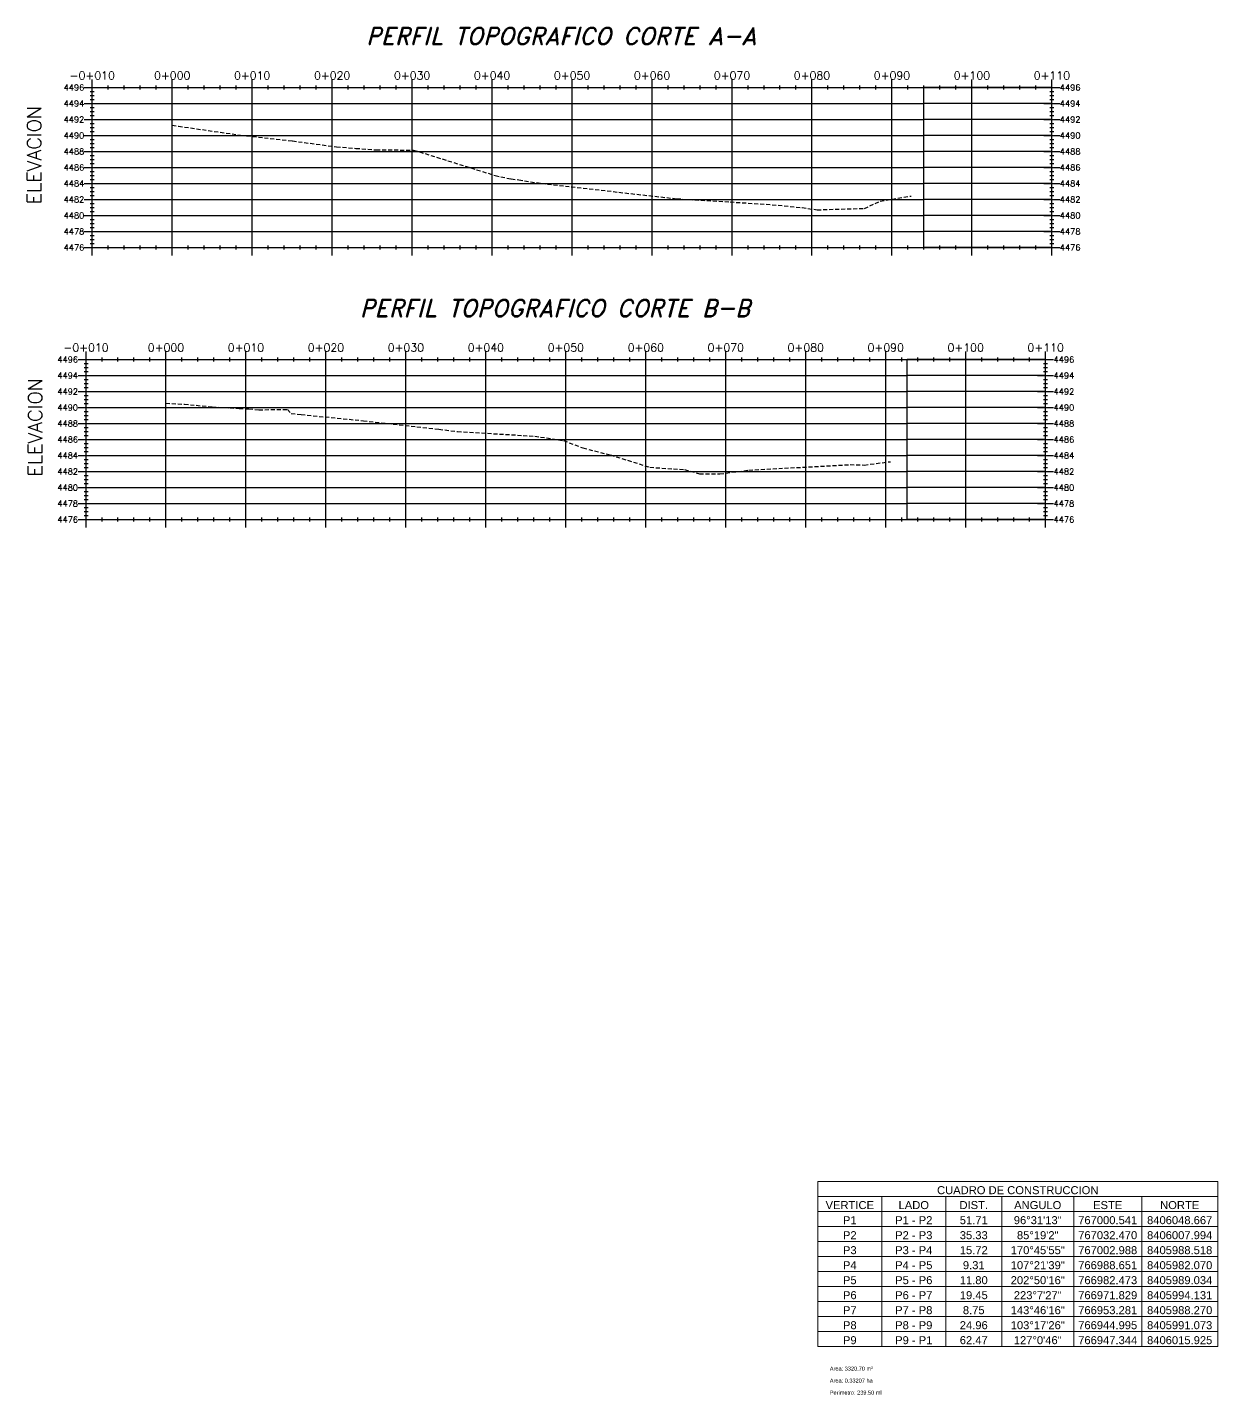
# Model space of a CAD drawing. Header units: metres. Extents: x 756359 to 758214, y 8425508 to 8426351.
# Drawn here: x 758065.3 to 758214.1, y 8426180.4 to 8426351.3 of the extents above; entities that cross this region are included whole.
import ezdxf
from ezdxf.enums import TextEntityAlignment as Align

# ---------------------------------------------------------------- set-up
doc = ezdxf.new("R2010")
doc.units = ezdxf.units.M
doc.linetypes.add('DASHED', pattern=[0.75, 0.5, -0.25])
for name, color, linetype in [('C-ROAD-PROF', 1, 'DASHED'), ('C-ROAD-PROF-GRID-GEOM', 5, 'Continuous'), ('C-ROAD-PROF-GRID-MAJR', 8, 'Continuous'), ('C-ROAD-PROF-TEXT', 11, 'Continuous'), ('C-ROAD-PROF-TITL', 11, 'Continuous'), ('C-ROAD-PROF-TTLB', 5, 'Continuous'), ('NOMBRE', 40, 'Continuous')]:
    doc.layers.add(name, color=color, linetype=linetype)
doc.layers.add('CUADROS', color=9, linetype='Continuous', lineweight=20)
doc.styles.add('ambiente', font='romand.shx', dxfattribs={"oblique": 15})
doc.styles.add('CUADROS', font='arial.ttf')
doc.styles.get("Standard").update_dxf_attribs({"font": 'simplex.shx'})

# ---------------------------------------------------------------- blocks, each defined once
blk = doc.blocks.new('CC-C')
at = {"layer": 'CUADROS'}
for p, q in [((0, 0), (0, 7.5)), ((0, 7.5), (100, 7.5)), ((100, 0), (100, 7.5)), ((0, 3.75), (100, 3.75)), ((16, 0), (16, 3.75)), ((32, 0), (32, 3.75)), ((46, 0), (46, 3.75)), ((64, 0), (64, 3.75)), ((81, 0), (81, 3.75)), ((0, 0), (100, 0))]:
    blk.add_line(p, q, dxfattribs=at)
at = {"layer": 'CUADROS', "style": 'CUADROS'}
blk.add_text('CUADRO DE CONSTRUCCION', height=2, dxfattribs=at).set_placement((50, 3.75), align=Align.BOTTOM_CENTER)
for s, p in [('VERTICE', (8, 0.625)), ('LADO', (24, 0.625)), ('DIST.', (39, 0.625)), ('ANGULO', (55, 0.625)), ('ESTE', (72.5, 0.625)), ('NORTE', (90.5, 0.625))]:
    blk.add_text(s, height=2, dxfattribs=at).set_placement(p, align=Align.CENTER)
blk = doc.blocks.new('CC-Cuerpo')
at = {"layer": 'CUADROS'}
for p, q in [((0, 0), (0, 3.75)), ((0, 3.75), (100, 3.75)), ((16, 0), (16, 3.75)), ((32, 0), (32, 3.75)), ((46, 0), (46, 3.75)), ((64, 0), (64, 3.75)), ((81, 0), (81, 3.75)), ((100, 0), (100, 3.75)), ((0, 0), (100, 0))]:
    blk.add_line(p, q, dxfattribs=at)
at = {"layer": 'CUADROS', "style": 'CUADROS'}
for tag, p in [('V', (8, 0)), ('L', (24, 0)), ('D', (39, 0)), ('ANG', (55, 0)), ('X', (72.5, 0)), ('Y', (90.5, 0))]:
    blk.add_attdef(tag, text='', height=2, dxfattribs=at).set_placement(p, align=Align.BOTTOM_CENTER)
blk = doc.blocks.new('*U59')
at = {"layer": 'C-ROAD-PROF', "color": 1, "linetype": 'DASHED', "lineweight": -3}
for p, q in [((767169.34, 8406143.29), (767170.14, 8406143.18)), ((767170.14, 8406143.18), (767177.88, 8406142.06)), ((767177.88, 8406142.06), (767184.37, 8406141.34)), ((767184.37, 8406141.34), (767189.9, 8406140.6)), ((767189.9, 8406140.6), (767192.31, 8406140.41)), ((767192.31, 8406140.41), (767194.85, 8406140.21)), ((767194.85, 8406140.21), (767199.53, 8406140.2)), ((767199.53, 8406140.2), (767209.72, 8406137.02)), ((767209.72, 8406137.02), (767211.72, 8406136.58)), ((767211.72, 8406136.58), (767212.67, 8406136.48)), ((767212.67, 8406136.48), (767215.52, 8406136.02)), ((767215.52, 8406136.02), (767232.44, 8406134.11)), ((767257.87, 8406133.8), (767261.75, 8406134.45)), ((767232.44, 8406134.11), (767239.13, 8406133.71)), ((767239.13, 8406133.71), (767244.36, 8406133.37)), ((767244.36, 8406133.37), (767248.1, 8406133)), ((767248.1, 8406133), (767250, 8406132.73)), ((767250, 8406132.73), (767255.89, 8406132.91)), ((767255.89, 8406132.91), (767257.87, 8406133.8))]:
    blk.add_line(p, q, dxfattribs=at)
blk = doc.blocks.new('*U60')
at = {"layer": 'C-ROAD-PROF', "color": 1, "linetype": 'DASHED', "lineweight": -3}
for p, q in [((767212.64, 8406052.23), (767214.94, 8406052.12)), ((767214.94, 8406052.12), (767218.4, 8406051.79)), ((767218.4, 8406051.79), (767221.8, 8406051.58)), ((767221.8, 8406051.58), (767222.99, 8406051.53)), ((767222.99, 8406051.53), (767224.27, 8406051.42)), ((767224.27, 8406051.42), (767227.84, 8406051.47)), ((767227.84, 8406051.47), (767228.31, 8406050.94)), ((767228.31, 8406050.94), (767229.56, 8406050.82)), ((767229.56, 8406050.82), (767237.32, 8406050.05)), ((767237.32, 8406050.05), (767246.77, 8406048.99)), ((767246.77, 8406048.99), (767249.09, 8406048.7)), ((767249.09, 8406048.7), (767258.75, 8406048.12)), ((767258.75, 8406048.12), (767262.36, 8406047.57)), ((767262.36, 8406047.57), (767264.78, 8406046.64)), ((767264.78, 8406046.64), (767268.22, 8406045.78)), ((767268.22, 8406045.78), (767273.13, 8406044.23)), ((767273.13, 8406044.23), (767277.49, 8406043.94)), ((767277.49, 8406043.94), (767279.37, 8406043.42)), ((767281.91, 8406043.41), (767285.51, 8406043.87)), ((767285.51, 8406043.87), (767298.21, 8406044.56)), ((767298.21, 8406044.56), (767299.97, 8406044.51)), ((767299.97, 8406044.51), (767303.23, 8406044.93)), ((767279.37, 8406043.42), (767281.91, 8406043.41))]:
    blk.add_line(p, q, dxfattribs=at)

msp = doc.modelspace()

# ---------------------------------------------------------------- linework, layer by layer
at = {"layer": 'C-ROAD-PROF-GRID-GEOM', "color": 5, "linetype": 'Continuous', "lineweight": -3}
for p, q in [((758083.413, 8426323.786), (758083.413, 8426343.786)), ((758177.402, 8426323.786), (758177.402, 8426343.786)), ((758082.633, 8426289.776), (758082.633, 8426309.776)), ((758175.318, 8426289.776), (758175.318, 8426309.776))]:
    msp.add_line(p, q, dxfattribs=at)
at = {"layer": 'C-ROAD-PROF-GRID-MAJR', "color": 8, "linetype": 'Continuous', "lineweight": -3}
for p, q in [((758073.413, 8426343.786), (758083.413, 8426343.786)), ((758073.413, 8426323.786), (758073.413, 8426343.786)), ((758083.413, 8426343.786), (758177.402, 8426343.786)), ((758083.413, 8426323.786), (758083.413, 8426343.786)), ((758093.413, 8426323.786), (758093.413, 8426343.786)), ((758103.413, 8426323.786), (758103.413, 8426343.786)), ((758113.413, 8426323.786), (758113.413, 8426343.786)), ((758123.413, 8426323.786), (758123.413, 8426343.786)), ((758133.413, 8426323.786), (758133.413, 8426343.786)), ((758143.413, 8426323.786), (758143.413, 8426343.786)), ((758153.413, 8426323.786), (758153.413, 8426343.786)), ((758163.413, 8426323.786), (758163.413, 8426343.786)), ((758173.413, 8426323.786), (758173.413, 8426343.786)), ((758193.413, 8426343.786), (758177.402, 8426343.786)), ((758183.413, 8426323.786), (758183.413, 8426343.786)), ((758193.413, 8426323.786), (758193.413, 8426343.786)), ((758073.413, 8426341.786), (758083.413, 8426341.786)), ((758083.413, 8426341.786), (758177.402, 8426341.786)), ((758193.413, 8426341.786), (758177.402, 8426341.786)), ((758073.413, 8426339.786), (758083.413, 8426339.786)), ((758083.413, 8426339.786), (758177.402, 8426339.786)), ((758193.413, 8426339.786), (758177.402, 8426339.786)), ((758073.413, 8426337.786), (758083.413, 8426337.786)), ((758083.413, 8426337.786), (758177.402, 8426337.786)), ((758193.413, 8426337.786), (758177.402, 8426337.786)), ((758073.413, 8426335.786), (758083.413, 8426335.786)), ((758083.413, 8426335.786), (758177.402, 8426335.786)), ((758193.413, 8426335.786), (758177.402, 8426335.786)), ((758073.413, 8426333.786), (758083.413, 8426333.786)), ((758083.413, 8426333.786), (758177.402, 8426333.786)), ((758193.413, 8426333.786), (758177.402, 8426333.786)), ((758073.413, 8426331.786), (758083.413, 8426331.786)), ((758083.413, 8426331.786), (758177.402, 8426331.786)), ((758193.413, 8426331.786), (758177.402, 8426331.786)), ((758073.413, 8426329.786), (758083.413, 8426329.786)), ((758083.413, 8426329.786), (758177.402, 8426329.786)), ((758193.413, 8426329.786), (758177.402, 8426329.786)), ((758073.413, 8426327.786), (758083.413, 8426327.786)), ((758083.413, 8426327.786), (758177.402, 8426327.786)), ((758193.413, 8426327.786), (758177.402, 8426327.786)), ((758073.413, 8426325.786), (758083.413, 8426325.786)), ((758083.413, 8426325.786), (758177.402, 8426325.786)), ((758193.413, 8426325.786), (758177.402, 8426325.786)), ((758073.413, 8426323.786), (758083.413, 8426323.786)), ((758083.413, 8426323.786), (758177.402, 8426323.786)), ((758193.413, 8426323.786), (758177.402, 8426323.786)), ((758072.633, 8426309.776), (758082.633, 8426309.776)), ((758072.633, 8426289.776), (758072.633, 8426309.776)), ((758082.633, 8426309.776), (758175.318, 8426309.776)), ((758082.633, 8426289.776), (758082.633, 8426309.776)), ((758092.633, 8426289.776), (758092.633, 8426309.776)), ((758102.633, 8426289.776), (758102.633, 8426309.776)), ((758112.633, 8426289.776), (758112.633, 8426309.776)), ((758122.633, 8426289.776), (758122.633, 8426309.776)), ((758132.633, 8426289.776), (758132.633, 8426309.776)), ((758142.633, 8426289.776), (758142.633, 8426309.776)), ((758152.633, 8426289.776), (758152.633, 8426309.776)), ((758162.633, 8426289.776), (758162.633, 8426309.776)), ((758172.633, 8426289.776), (758172.633, 8426309.776)), ((758192.633, 8426309.776), (758175.318, 8426309.776)), ((758182.633, 8426289.776), (758182.633, 8426309.776)), ((758192.633, 8426289.776), (758192.633, 8426309.776)), ((758072.633, 8426307.776), (758082.633, 8426307.776)), ((758082.633, 8426307.776), (758175.318, 8426307.776)), ((758192.633, 8426307.776), (758175.318, 8426307.776)), ((758072.633, 8426305.776), (758082.633, 8426305.776)), ((758082.633, 8426305.776), (758175.318, 8426305.776)), ((758192.633, 8426305.776), (758175.318, 8426305.776)), ((758072.633, 8426303.776), (758082.633, 8426303.776)), ((758082.633, 8426303.776), (758175.318, 8426303.776)), ((758192.633, 8426303.776), (758175.318, 8426303.776)), ((758072.633, 8426301.776), (758082.633, 8426301.776)), ((758082.633, 8426301.776), (758175.318, 8426301.776)), ((758192.633, 8426301.776), (758175.318, 8426301.776)), ((758072.633, 8426299.776), (758082.633, 8426299.776)), ((758082.633, 8426299.776), (758175.318, 8426299.776)), ((758192.633, 8426299.776), (758175.318, 8426299.776)), ((758072.633, 8426297.776), (758082.633, 8426297.776)), ((758082.633, 8426297.776), (758175.318, 8426297.776)), ((758192.633, 8426297.776), (758175.318, 8426297.776)), ((758072.633, 8426295.776), (758082.633, 8426295.776)), ((758082.633, 8426295.776), (758175.318, 8426295.776)), ((758192.633, 8426295.776), (758175.318, 8426295.776)), ((758072.633, 8426293.776), (758082.633, 8426293.776)), ((758082.633, 8426293.776), (758175.318, 8426293.776)), ((758192.633, 8426293.776), (758175.318, 8426293.776)), ((758072.633, 8426291.776), (758082.633, 8426291.776)), ((758082.633, 8426291.776), (758175.318, 8426291.776)), ((758192.633, 8426291.776), (758175.318, 8426291.776)), ((758072.633, 8426289.776), (758082.633, 8426289.776)), ((758082.633, 8426289.776), (758175.318, 8426289.776)), ((758192.633, 8426289.776), (758175.318, 8426289.776))]:
    msp.add_line(p, q, dxfattribs=at)
at = {"layer": 'C-ROAD-PROF-TEXT', "color": 11, "linetype": 'Continuous', "lineweight": -3}
for p, q in [((758073.413, 8426342.786), (758073.413, 8426344.786)), ((758083.413, 8426342.786), (758083.413, 8426344.786)), ((758093.413, 8426342.786), (758093.413, 8426344.786)), ((758103.413, 8426342.786), (758103.413, 8426344.786)), ((758113.413, 8426342.786), (758113.413, 8426344.786)), ((758123.413, 8426342.786), (758123.413, 8426344.786)), ((758133.413, 8426342.786), (758133.413, 8426344.786)), ((758143.413, 8426342.786), (758143.413, 8426344.786)), ((758153.413, 8426342.786), (758153.413, 8426344.786)), ((758163.413, 8426342.786), (758163.413, 8426344.786)), ((758173.413, 8426342.786), (758173.413, 8426344.786)), ((758183.413, 8426342.786), (758183.413, 8426344.786)), ((758193.413, 8426342.786), (758193.413, 8426344.786)), ((758072.413, 8426343.786), (758074.413, 8426343.786)), ((758073.163, 8426343.286), (758073.663, 8426343.286)), ((758073.163, 8426342.786), (758073.663, 8426342.786)), ((758075.413, 8426343.536), (758075.413, 8426344.036)), ((758077.413, 8426343.536), (758077.413, 8426344.036)), ((758079.413, 8426343.536), (758079.413, 8426344.036)), ((758081.413, 8426343.536), (758081.413, 8426344.036)), ((758085.413, 8426343.536), (758085.413, 8426344.036)), ((758087.413, 8426343.536), (758087.413, 8426344.036)), ((758089.413, 8426343.536), (758089.413, 8426344.036)), ((758091.413, 8426343.536), (758091.413, 8426344.036)), ((758095.413, 8426343.536), (758095.413, 8426344.036)), ((758097.413, 8426343.536), (758097.413, 8426344.036)), ((758099.413, 8426343.536), (758099.413, 8426344.036)), ((758101.413, 8426343.536), (758101.413, 8426344.036)), ((758105.413, 8426343.536), (758105.413, 8426344.036)), ((758107.413, 8426343.536), (758107.413, 8426344.036)), ((758109.413, 8426343.536), (758109.413, 8426344.036)), ((758111.413, 8426343.536), (758111.413, 8426344.036)), ((758115.413, 8426343.536), (758115.413, 8426344.036)), ((758117.413, 8426343.536), (758117.413, 8426344.036)), ((758119.413, 8426343.536), (758119.413, 8426344.036)), ((758121.413, 8426343.536), (758121.413, 8426344.036)), ((758125.413, 8426343.536), (758125.413, 8426344.036)), ((758127.413, 8426343.536), (758127.413, 8426344.036)), ((758129.413, 8426343.536), (758129.413, 8426344.036)), ((758131.413, 8426343.536), (758131.413, 8426344.036)), ((758135.413, 8426343.536), (758135.413, 8426344.036)), ((758137.413, 8426343.536), (758137.413, 8426344.036)), ((758139.413, 8426343.536), (758139.413, 8426344.036)), ((758141.413, 8426343.536), (758141.413, 8426344.036)), ((758145.413, 8426343.536), (758145.413, 8426344.036)), ((758147.413, 8426343.536), (758147.413, 8426344.036)), ((758149.413, 8426343.536), (758149.413, 8426344.036)), ((758151.413, 8426343.536), (758151.413, 8426344.036)), ((758155.413, 8426343.536), (758155.413, 8426344.036)), ((758157.413, 8426343.536), (758157.413, 8426344.036)), ((758159.413, 8426343.536), (758159.413, 8426344.036)), ((758161.413, 8426343.536), (758161.413, 8426344.036)), ((758165.413, 8426343.536), (758165.413, 8426344.036)), ((758167.413, 8426343.536), (758167.413, 8426344.036)), ((758169.413, 8426343.536), (758169.413, 8426344.036)), ((758171.413, 8426343.536), (758171.413, 8426344.036)), ((758175.413, 8426343.536), (758175.413, 8426344.036)), ((758177.413, 8426343.536), (758177.413, 8426344.036)), ((758179.413, 8426343.536), (758179.413, 8426344.036)), ((758181.413, 8426343.536), (758181.413, 8426344.036)), ((758185.413, 8426343.536), (758185.413, 8426344.036)), ((758187.413, 8426343.536), (758187.413, 8426344.036)), ((758189.413, 8426343.536), (758189.413, 8426344.036)), ((758191.413, 8426343.536), (758191.413, 8426344.036)), ((758192.413, 8426343.786), (758194.413, 8426343.786)), ((758193.163, 8426343.286), (758193.663, 8426343.286)), ((758193.163, 8426342.786), (758193.663, 8426342.786)), ((758072.413, 8426341.786), (758074.413, 8426341.786)), ((758073.163, 8426342.286), (758073.663, 8426342.286)), ((758073.163, 8426341.286), (758073.663, 8426341.286)), ((758192.413, 8426341.786), (758194.413, 8426341.786)), ((758193.163, 8426342.286), (758193.663, 8426342.286)), ((758193.163, 8426341.286), (758193.663, 8426341.286)), ((758072.413, 8426339.786), (758074.413, 8426339.786)), ((758073.163, 8426340.786), (758073.663, 8426340.786)), ((758073.163, 8426340.286), (758073.663, 8426340.286)), ((758192.413, 8426339.786), (758194.413, 8426339.786)), ((758193.163, 8426340.786), (758193.663, 8426340.786)), ((758193.163, 8426340.286), (758193.663, 8426340.286)), ((758072.413, 8426337.786), (758074.413, 8426337.786)), ((758073.163, 8426339.286), (758073.663, 8426339.286)), ((758073.163, 8426338.786), (758073.663, 8426338.786)), ((758073.163, 8426338.286), (758073.663, 8426338.286)), ((758192.413, 8426337.786), (758194.413, 8426337.786)), ((758193.163, 8426339.286), (758193.663, 8426339.286)), ((758193.163, 8426338.786), (758193.663, 8426338.786)), ((758193.163, 8426338.286), (758193.663, 8426338.286)), ((758073.163, 8426337.286), (758073.663, 8426337.286)), ((758073.163, 8426336.786), (758073.663, 8426336.786)), ((758073.163, 8426336.286), (758073.663, 8426336.286)), ((758193.163, 8426337.286), (758193.663, 8426337.286)), ((758193.163, 8426336.786), (758193.663, 8426336.786)), ((758193.163, 8426336.286), (758193.663, 8426336.286)), ((758072.413, 8426335.786), (758074.413, 8426335.786)), ((758073.163, 8426335.286), (758073.663, 8426335.286)), ((758073.163, 8426334.786), (758073.663, 8426334.786)), ((758073.163, 8426334.286), (758073.663, 8426334.286)), ((758192.413, 8426335.786), (758194.413, 8426335.786)), ((758193.163, 8426335.286), (758193.663, 8426335.286)), ((758193.163, 8426334.786), (758193.663, 8426334.786)), ((758193.163, 8426334.286), (758193.663, 8426334.286)), ((758072.413, 8426333.786), (758074.413, 8426333.786)), ((758073.163, 8426333.286), (758073.663, 8426333.286)), ((758073.163, 8426332.786), (758073.663, 8426332.786)), ((758192.413, 8426333.786), (758194.413, 8426333.786)), ((758193.163, 8426333.286), (758193.663, 8426333.286)), ((758193.163, 8426332.786), (758193.663, 8426332.786)), ((758072.413, 8426331.786), (758074.413, 8426331.786)), ((758073.163, 8426332.286), (758073.663, 8426332.286)), ((758073.163, 8426331.286), (758073.663, 8426331.286)), ((758073.163, 8426330.786), (758073.663, 8426330.786)), ((758192.413, 8426331.786), (758194.413, 8426331.786)), ((758193.163, 8426332.286), (758193.663, 8426332.286)), ((758193.163, 8426331.286), (758193.663, 8426331.286)), ((758193.163, 8426330.786), (758193.663, 8426330.786)), ((758072.413, 8426329.786), (758074.413, 8426329.786)), ((758073.163, 8426330.286), (758073.663, 8426330.286)), ((758073.163, 8426329.286), (758073.663, 8426329.286)), ((758192.413, 8426329.786), (758194.413, 8426329.786)), ((758193.163, 8426330.286), (758193.663, 8426330.286)), ((758193.163, 8426329.286), (758193.663, 8426329.286)), ((758072.413, 8426327.786), (758074.413, 8426327.786)), ((758073.163, 8426328.786), (758073.663, 8426328.786)), ((758073.163, 8426328.286), (758073.663, 8426328.286)), ((758192.413, 8426327.786), (758194.413, 8426327.786)), ((758193.163, 8426328.786), (758193.663, 8426328.786)), ((758193.163, 8426328.286), (758193.663, 8426328.286)), ((758072.413, 8426325.786), (758074.413, 8426325.786)), ((758073.163, 8426327.286), (758073.663, 8426327.286)), ((758073.163, 8426326.786), (758073.663, 8426326.786)), ((758073.163, 8426326.286), (758073.663, 8426326.286)), ((758192.413, 8426325.786), (758194.413, 8426325.786)), ((758193.163, 8426327.286), (758193.663, 8426327.286)), ((758193.163, 8426326.786), (758193.663, 8426326.786)), ((758193.163, 8426326.286), (758193.663, 8426326.286)), ((758073.163, 8426325.286), (758073.663, 8426325.286)), ((758073.163, 8426324.786), (758073.663, 8426324.786)), ((758073.163, 8426324.286), (758073.663, 8426324.286)), ((758073.413, 8426322.786), (758073.413, 8426324.786)), ((758075.413, 8426323.536), (758075.413, 8426324.036)), ((758077.413, 8426323.536), (758077.413, 8426324.036)), ((758079.413, 8426323.536), (758079.413, 8426324.036)), ((758081.413, 8426323.536), (758081.413, 8426324.036)), ((758083.413, 8426322.786), (758083.413, 8426324.786)), ((758085.413, 8426323.536), (758085.413, 8426324.036)), ((758087.413, 8426323.536), (758087.413, 8426324.036)), ((758089.413, 8426323.536), (758089.413, 8426324.036)), ((758091.413, 8426323.536), (758091.413, 8426324.036)), ((758093.413, 8426322.786), (758093.413, 8426324.786)), ((758095.413, 8426323.536), (758095.413, 8426324.036)), ((758097.413, 8426323.536), (758097.413, 8426324.036)), ((758099.413, 8426323.536), (758099.413, 8426324.036)), ((758101.413, 8426323.536), (758101.413, 8426324.036)), ((758103.413, 8426322.786), (758103.413, 8426324.786)), ((758105.413, 8426323.536), (758105.413, 8426324.036)), ((758107.413, 8426323.536), (758107.413, 8426324.036)), ((758109.413, 8426323.536), (758109.413, 8426324.036)), ((758111.413, 8426323.536), (758111.413, 8426324.036)), ((758113.413, 8426322.786), (758113.413, 8426324.786)), ((758115.413, 8426323.536), (758115.413, 8426324.036)), ((758117.413, 8426323.536), (758117.413, 8426324.036)), ((758119.413, 8426323.536), (758119.413, 8426324.036)), ((758121.413, 8426323.536), (758121.413, 8426324.036)), ((758123.413, 8426322.786), (758123.413, 8426324.786)), ((758125.413, 8426323.536), (758125.413, 8426324.036)), ((758127.413, 8426323.536), (758127.413, 8426324.036)), ((758129.413, 8426323.536), (758129.413, 8426324.036)), ((758131.413, 8426323.536), (758131.413, 8426324.036)), ((758133.413, 8426322.786), (758133.413, 8426324.786)), ((758135.413, 8426323.536), (758135.413, 8426324.036)), ((758137.413, 8426323.536), (758137.413, 8426324.036)), ((758139.413, 8426323.536), (758139.413, 8426324.036)), ((758141.413, 8426323.536), (758141.413, 8426324.036)), ((758143.413, 8426322.786), (758143.413, 8426324.786)), ((758145.413, 8426323.536), (758145.413, 8426324.036)), ((758147.413, 8426323.536), (758147.413, 8426324.036)), ((758149.413, 8426323.536), (758149.413, 8426324.036)), ((758151.413, 8426323.536), (758151.413, 8426324.036)), ((758153.413, 8426322.786), (758153.413, 8426324.786)), ((758155.413, 8426323.536), (758155.413, 8426324.036)), ((758157.413, 8426323.536), (758157.413, 8426324.036)), ((758159.413, 8426323.536), (758159.413, 8426324.036)), ((758161.413, 8426323.536), (758161.413, 8426324.036)), ((758163.413, 8426322.786), (758163.413, 8426324.786)), ((758165.413, 8426323.536), (758165.413, 8426324.036)), ((758167.413, 8426323.536), (758167.413, 8426324.036)), ((758169.413, 8426323.536), (758169.413, 8426324.036)), ((758171.413, 8426323.536), (758171.413, 8426324.036)), ((758173.413, 8426322.786), (758173.413, 8426324.786)), ((758175.413, 8426323.536), (758175.413, 8426324.036)), ((758177.413, 8426323.536), (758177.413, 8426324.036)), ((758179.413, 8426323.536), (758179.413, 8426324.036)), ((758181.413, 8426323.536), (758181.413, 8426324.036)), ((758183.413, 8426322.786), (758183.413, 8426324.786)), ((758185.413, 8426323.536), (758185.413, 8426324.036)), ((758187.413, 8426323.536), (758187.413, 8426324.036)), ((758189.413, 8426323.536), (758189.413, 8426324.036)), ((758191.413, 8426323.536), (758191.413, 8426324.036)), ((758193.163, 8426325.286), (758193.663, 8426325.286)), ((758193.163, 8426324.786), (758193.663, 8426324.786)), ((758193.163, 8426324.286), (758193.663, 8426324.286)), ((758193.413, 8426322.786), (758193.413, 8426324.786)), ((758072.413, 8426323.786), (758074.413, 8426323.786)), ((758192.413, 8426323.786), (758194.413, 8426323.786)), ((758072.633, 8426308.776), (758072.633, 8426310.776)), ((758082.633, 8426308.776), (758082.633, 8426310.776)), ((758092.633, 8426308.776), (758092.633, 8426310.776)), ((758102.633, 8426308.776), (758102.633, 8426310.776)), ((758112.633, 8426308.776), (758112.633, 8426310.776)), ((758122.633, 8426308.776), (758122.633, 8426310.776)), ((758132.633, 8426308.776), (758132.633, 8426310.776)), ((758142.633, 8426308.776), (758142.633, 8426310.776)), ((758152.633, 8426308.776), (758152.633, 8426310.776)), ((758162.633, 8426308.776), (758162.633, 8426310.776)), ((758172.633, 8426308.776), (758172.633, 8426310.776)), ((758182.633, 8426308.776), (758182.633, 8426310.776)), ((758192.633, 8426308.776), (758192.633, 8426310.776)), ((758071.633, 8426309.776), (758073.633, 8426309.776)), ((758072.383, 8426309.276), (758072.883, 8426309.276)), ((758072.383, 8426308.776), (758072.883, 8426308.776)), ((758074.633, 8426309.526), (758074.633, 8426310.026)), ((758076.633, 8426309.526), (758076.633, 8426310.026)), ((758078.633, 8426309.526), (758078.633, 8426310.026)), ((758080.633, 8426309.526), (758080.633, 8426310.026)), ((758084.633, 8426309.526), (758084.633, 8426310.026)), ((758086.633, 8426309.526), (758086.633, 8426310.026)), ((758088.633, 8426309.526), (758088.633, 8426310.026)), ((758090.633, 8426309.526), (758090.633, 8426310.026)), ((758094.633, 8426309.526), (758094.633, 8426310.026)), ((758096.633, 8426309.526), (758096.633, 8426310.026)), ((758098.633, 8426309.526), (758098.633, 8426310.026)), ((758100.633, 8426309.526), (758100.633, 8426310.026)), ((758104.633, 8426309.526), (758104.633, 8426310.026)), ((758106.633, 8426309.526), (758106.633, 8426310.026)), ((758108.633, 8426309.526), (758108.633, 8426310.026)), ((758110.633, 8426309.526), (758110.633, 8426310.026)), ((758114.633, 8426309.526), (758114.633, 8426310.026)), ((758116.633, 8426309.526), (758116.633, 8426310.026)), ((758118.633, 8426309.526), (758118.633, 8426310.026)), ((758120.633, 8426309.526), (758120.633, 8426310.026)), ((758124.633, 8426309.526), (758124.633, 8426310.026)), ((758126.633, 8426309.526), (758126.633, 8426310.026)), ((758128.633, 8426309.526), (758128.633, 8426310.026)), ((758130.633, 8426309.526), (758130.633, 8426310.026)), ((758134.633, 8426309.526), (758134.633, 8426310.026)), ((758136.633, 8426309.526), (758136.633, 8426310.026)), ((758138.633, 8426309.526), (758138.633, 8426310.026)), ((758140.633, 8426309.526), (758140.633, 8426310.026)), ((758144.633, 8426309.526), (758144.633, 8426310.026)), ((758146.633, 8426309.526), (758146.633, 8426310.026)), ((758148.633, 8426309.526), (758148.633, 8426310.026)), ((758150.633, 8426309.526), (758150.633, 8426310.026)), ((758154.633, 8426309.526), (758154.633, 8426310.026)), ((758156.633, 8426309.526), (758156.633, 8426310.026)), ((758158.633, 8426309.526), (758158.633, 8426310.026)), ((758160.633, 8426309.526), (758160.633, 8426310.026)), ((758164.633, 8426309.526), (758164.633, 8426310.026)), ((758166.633, 8426309.526), (758166.633, 8426310.026)), ((758168.633, 8426309.526), (758168.633, 8426310.026)), ((758170.633, 8426309.526), (758170.633, 8426310.026)), ((758174.633, 8426309.526), (758174.633, 8426310.026)), ((758176.633, 8426309.526), (758176.633, 8426310.026)), ((758178.633, 8426309.526), (758178.633, 8426310.026)), ((758180.633, 8426309.526), (758180.633, 8426310.026)), ((758184.633, 8426309.526), (758184.633, 8426310.026)), ((758186.633, 8426309.526), (758186.633, 8426310.026)), ((758188.633, 8426309.526), (758188.633, 8426310.026)), ((758190.633, 8426309.526), (758190.633, 8426310.026)), ((758191.633, 8426309.776), (758193.633, 8426309.776)), ((758192.383, 8426309.276), (758192.883, 8426309.276)), ((758192.383, 8426308.776), (758192.883, 8426308.776)), ((758071.633, 8426307.776), (758073.633, 8426307.776)), ((758072.383, 8426308.276), (758072.883, 8426308.276)), ((758072.383, 8426307.276), (758072.883, 8426307.276)), ((758191.633, 8426307.776), (758193.633, 8426307.776)), ((758192.383, 8426308.276), (758192.883, 8426308.276)), ((758192.383, 8426307.276), (758192.883, 8426307.276)), ((758071.633, 8426305.776), (758073.633, 8426305.776)), ((758072.383, 8426306.776), (758072.883, 8426306.776)), ((758072.383, 8426306.276), (758072.883, 8426306.276)), ((758072.383, 8426305.276), (758072.883, 8426305.276)), ((758191.633, 8426305.776), (758193.633, 8426305.776)), ((758192.383, 8426306.776), (758192.883, 8426306.776)), ((758192.383, 8426306.276), (758192.883, 8426306.276)), ((758192.383, 8426305.276), (758192.883, 8426305.276)), ((758071.633, 8426303.776), (758073.633, 8426303.776)), ((758072.383, 8426304.776), (758072.883, 8426304.776)), ((758072.383, 8426304.276), (758072.883, 8426304.276)), ((758191.633, 8426303.776), (758193.633, 8426303.776)), ((758192.383, 8426304.776), (758192.883, 8426304.776)), ((758192.383, 8426304.276), (758192.883, 8426304.276)), ((758071.633, 8426301.776), (758073.633, 8426301.776)), ((758072.383, 8426303.276), (758072.883, 8426303.276)), ((758072.383, 8426302.776), (758072.883, 8426302.776)), ((758072.383, 8426302.276), (758072.883, 8426302.276)), ((758191.633, 8426301.776), (758193.633, 8426301.776)), ((758192.383, 8426303.276), (758192.883, 8426303.276)), ((758192.383, 8426302.776), (758192.883, 8426302.776)), ((758192.383, 8426302.276), (758192.883, 8426302.276)), ((758072.383, 8426301.276), (758072.883, 8426301.276)), ((758072.383, 8426300.776), (758072.883, 8426300.776)), ((758072.383, 8426300.276), (758072.883, 8426300.276)), ((758192.383, 8426301.276), (758192.883, 8426301.276)), ((758192.383, 8426300.776), (758192.883, 8426300.776)), ((758192.383, 8426300.276), (758192.883, 8426300.276)), ((758071.633, 8426299.776), (758073.633, 8426299.776)), ((758072.383, 8426299.276), (758072.883, 8426299.276)), ((758072.383, 8426298.776), (758072.883, 8426298.776)), ((758191.633, 8426299.776), (758193.633, 8426299.776)), ((758192.383, 8426299.276), (758192.883, 8426299.276)), ((758192.383, 8426298.776), (758192.883, 8426298.776)), ((758071.633, 8426297.776), (758073.633, 8426297.776)), ((758072.383, 8426298.276), (758072.883, 8426298.276)), ((758072.383, 8426297.276), (758072.883, 8426297.276)), ((758072.383, 8426296.776), (758072.883, 8426296.776)), ((758191.633, 8426297.776), (758193.633, 8426297.776)), ((758192.383, 8426298.276), (758192.883, 8426298.276)), ((758192.383, 8426297.276), (758192.883, 8426297.276)), ((758192.383, 8426296.776), (758192.883, 8426296.776)), ((758071.633, 8426295.776), (758073.633, 8426295.776)), ((758072.383, 8426296.276), (758072.883, 8426296.276)), ((758072.383, 8426295.276), (758072.883, 8426295.276)), ((758191.633, 8426295.776), (758193.633, 8426295.776)), ((758192.383, 8426296.276), (758192.883, 8426296.276)), ((758192.383, 8426295.276), (758192.883, 8426295.276)), ((758071.633, 8426293.776), (758073.633, 8426293.776)), ((758072.383, 8426294.776), (758072.883, 8426294.776)), ((758072.383, 8426294.276), (758072.883, 8426294.276)), ((758072.383, 8426293.276), (758072.883, 8426293.276)), ((758191.633, 8426293.776), (758193.633, 8426293.776)), ((758192.383, 8426294.776), (758192.883, 8426294.776)), ((758192.383, 8426294.276), (758192.883, 8426294.276)), ((758192.383, 8426293.276), (758192.883, 8426293.276)), ((758071.633, 8426291.776), (758073.633, 8426291.776)), ((758072.383, 8426292.776), (758072.883, 8426292.776)), ((758072.383, 8426292.276), (758072.883, 8426292.276)), ((758191.633, 8426291.776), (758193.633, 8426291.776)), ((758192.383, 8426292.776), (758192.883, 8426292.776)), ((758192.383, 8426292.276), (758192.883, 8426292.276)), ((758071.633, 8426289.776), (758073.633, 8426289.776)), ((758072.383, 8426291.276), (758072.883, 8426291.276)), ((758072.383, 8426290.776), (758072.883, 8426290.776)), ((758072.383, 8426290.276), (758072.883, 8426290.276)), ((758072.633, 8426288.776), (758072.633, 8426290.776)), ((758074.633, 8426289.526), (758074.633, 8426290.026)), ((758076.633, 8426289.526), (758076.633, 8426290.026)), ((758078.633, 8426289.526), (758078.633, 8426290.026)), ((758080.633, 8426289.526), (758080.633, 8426290.026)), ((758082.633, 8426288.776), (758082.633, 8426290.776)), ((758084.633, 8426289.526), (758084.633, 8426290.026)), ((758086.633, 8426289.526), (758086.633, 8426290.026)), ((758088.633, 8426289.526), (758088.633, 8426290.026)), ((758090.633, 8426289.526), (758090.633, 8426290.026)), ((758092.633, 8426288.776), (758092.633, 8426290.776)), ((758094.633, 8426289.526), (758094.633, 8426290.026)), ((758096.633, 8426289.526), (758096.633, 8426290.026)), ((758098.633, 8426289.526), (758098.633, 8426290.026)), ((758100.633, 8426289.526), (758100.633, 8426290.026)), ((758102.633, 8426288.776), (758102.633, 8426290.776)), ((758104.633, 8426289.526), (758104.633, 8426290.026)), ((758106.633, 8426289.526), (758106.633, 8426290.026)), ((758108.633, 8426289.526), (758108.633, 8426290.026)), ((758110.633, 8426289.526), (758110.633, 8426290.026)), ((758112.633, 8426288.776), (758112.633, 8426290.776)), ((758114.633, 8426289.526), (758114.633, 8426290.026)), ((758116.633, 8426289.526), (758116.633, 8426290.026)), ((758118.633, 8426289.526), (758118.633, 8426290.026)), ((758120.633, 8426289.526), (758120.633, 8426290.026)), ((758122.633, 8426288.776), (758122.633, 8426290.776)), ((758124.633, 8426289.526), (758124.633, 8426290.026)), ((758126.633, 8426289.526), (758126.633, 8426290.026)), ((758128.633, 8426289.526), (758128.633, 8426290.026)), ((758130.633, 8426289.526), (758130.633, 8426290.026)), ((758132.633, 8426288.776), (758132.633, 8426290.776)), ((758134.633, 8426289.526), (758134.633, 8426290.026)), ((758136.633, 8426289.526), (758136.633, 8426290.026)), ((758138.633, 8426289.526), (758138.633, 8426290.026)), ((758140.633, 8426289.526), (758140.633, 8426290.026)), ((758142.633, 8426288.776), (758142.633, 8426290.776)), ((758144.633, 8426289.526), (758144.633, 8426290.026)), ((758146.633, 8426289.526), (758146.633, 8426290.026)), ((758148.633, 8426289.526), (758148.633, 8426290.026)), ((758150.633, 8426289.526), (758150.633, 8426290.026)), ((758152.633, 8426288.776), (758152.633, 8426290.776)), ((758154.633, 8426289.526), (758154.633, 8426290.026)), ((758156.633, 8426289.526), (758156.633, 8426290.026)), ((758158.633, 8426289.526), (758158.633, 8426290.026)), ((758160.633, 8426289.526), (758160.633, 8426290.026)), ((758162.633, 8426288.776), (758162.633, 8426290.776)), ((758164.633, 8426289.526), (758164.633, 8426290.026)), ((758166.633, 8426289.526), (758166.633, 8426290.026)), ((758168.633, 8426289.526), (758168.633, 8426290.026)), ((758170.633, 8426289.526), (758170.633, 8426290.026)), ((758172.633, 8426288.776), (758172.633, 8426290.776)), ((758174.633, 8426289.526), (758174.633, 8426290.026)), ((758176.633, 8426289.526), (758176.633, 8426290.026)), ((758178.633, 8426289.526), (758178.633, 8426290.026)), ((758180.633, 8426289.526), (758180.633, 8426290.026)), ((758182.633, 8426288.776), (758182.633, 8426290.776)), ((758184.633, 8426289.526), (758184.633, 8426290.026)), ((758186.633, 8426289.526), (758186.633, 8426290.026)), ((758188.633, 8426289.526), (758188.633, 8426290.026)), ((758190.633, 8426289.526), (758190.633, 8426290.026)), ((758191.633, 8426289.776), (758193.633, 8426289.776)), ((758192.383, 8426291.276), (758192.883, 8426291.276)), ((758192.383, 8426290.776), (758192.883, 8426290.776)), ((758192.383, 8426290.276), (758192.883, 8426290.276)), ((758192.633, 8426288.776), (758192.633, 8426290.776))]:
    msp.add_line(p, q, dxfattribs=at)
at = {"layer": 'C-ROAD-PROF-TTLB', "color": 5, "linetype": 'Continuous', "lineweight": -3}
for p, q in [((758073.413, 8426323.786), (758073.413, 8426343.786)), ((758073.413, 8426343.786), (758193.413, 8426343.786)), ((758193.413, 8426323.786), (758193.413, 8426343.786)), ((758073.413, 8426323.786), (758193.413, 8426323.786)), ((758072.633, 8426289.776), (758072.633, 8426309.776)), ((758072.633, 8426309.776), (758192.633, 8426309.776)), ((758192.633, 8426289.776), (758192.633, 8426309.776)), ((758072.633, 8426289.776), (758192.633, 8426289.776))]:
    msp.add_line(p, q, dxfattribs=at)

# ---------------------------------------------------------------- block references
at = {"layer": 'C-ROAD-PROF', "color": 1, "linetype": 'DASHED', "lineweight": -3}
for name, p in [('*U59', (-9085.928, 20195.77)), ('*U60', (-9130.007, 20252.088))]:
    msp.add_blockref(name, p, dxfattribs=at)
at = {"layer": 'CUADROS', "xscale": 0.5, "yscale": 0.5, "zscale": 0.5}
msp.add_blockref('CC-C', (758164.142, 8426203.291), dxfattribs=at)
for p, values in [((758164.142, 8426201.416), {'V': 'P1', 'L': 'P1 - P2', 'D': '51.71', 'ANG': '96°31\'13"', 'X': '767000.541', 'Y': '8406048.667'}), ((758164.142, 8426199.541), {'V': 'P2', 'L': 'P2 - P3', 'D': '35.33', 'ANG': '85°19\'2"', 'X': '767032.470', 'Y': '8406007.994'}), ((758164.142, 8426197.666), {'V': 'P3', 'L': 'P3 - P4', 'D': '15.72', 'ANG': '170°45\'55"', 'X': '767002.988', 'Y': '8405988.518'}), ((758164.142, 8426195.791), {'V': 'P4', 'L': 'P4 - P5', 'D': '9.31', 'ANG': '107°21\'39"', 'X': '766988.651', 'Y': '8405982.070'}), ((758164.142, 8426193.916), {'V': 'P5', 'L': 'P5 - P6', 'D': '11.80', 'ANG': '202°50\'16"', 'X': '766982.473', 'Y': '8405989.034'}), ((758164.142, 8426192.041), {'V': 'P6', 'L': 'P6 - P7', 'D': '19.45', 'ANG': '223°7\'27"', 'X': '766971.829', 'Y': '8405994.131'}), ((758164.142, 8426190.166), {'V': 'P7', 'L': 'P7 - P8', 'D': '8.75', 'ANG': '143°46\'16"', 'X': '766953.281', 'Y': '8405988.270'}), ((758164.142, 8426188.291), {'V': 'P8', 'L': 'P8 - P9', 'D': '24.96', 'ANG': '103°17\'26"', 'X': '766944.995', 'Y': '8405991.073'}), ((758164.142, 8426186.416), {'V': 'P9', 'L': 'P9 - P1', 'D': '62.47', 'ANG': '127°0\'46"', 'X': '766947.344', 'Y': '8406015.925'})]:
    msp.add_blockref('CC-Cuerpo', p, dxfattribs=at).add_auto_attribs(values)

# ---------------------------------------------------------------- texts
at = {"layer": 'C-ROAD-PROF-TEXT', "color": 11, "linetype": 'Continuous', "lineweight": -3}
for s, insert, char_height, attachment_point in [('-0+010', (758073.413, 8426344.786), 1, 8), ('0+000', (758083.413, 8426344.786), 1, 8), ('0+010', (758093.413, 8426344.786), 1, 8), ('0+020', (758103.413, 8426344.786), 1, 8), ('0+030', (758113.413, 8426344.786), 1, 8), ('0+040', (758123.413, 8426344.786), 1, 8), ('0+050', (758133.413, 8426344.786), 1, 8), ('0+060', (758143.413, 8426344.786), 1, 8), ('0+070', (758153.413, 8426344.786), 1, 8), ('0+080', (758163.413, 8426344.786), 1, 8), ('0+090', (758173.413, 8426344.786), 1, 8), ('0+100', (758183.413, 8426344.786), 1, 8), ('0+110', (758193.413, 8426344.786), 1, 8), ('4496', (758072.413, 8426343.786), 0.75, 6), ('4496', (758194.413, 8426343.786), 0.75, 4), ('4494', (758072.413, 8426341.786), 0.75, 6), ('4494', (758194.413, 8426341.786), 0.75, 4), ('4492', (758072.413, 8426339.786), 0.75, 6), ('4492', (758194.413, 8426339.786), 0.75, 4), ('4490', (758072.413, 8426337.786), 0.75, 6), ('4490', (758194.413, 8426337.786), 0.75, 4), ('4488', (758072.413, 8426335.786), 0.75, 6), ('4488', (758194.413, 8426335.786), 0.75, 4), ('4486', (758072.413, 8426333.786), 0.75, 6), ('4486', (758194.413, 8426333.786), 0.75, 4), ('4484', (758072.413, 8426331.786), 0.75, 6), ('4484', (758194.413, 8426331.786), 0.75, 4), ('4482', (758072.413, 8426329.786), 0.75, 6), ('4482', (758194.413, 8426329.786), 0.75, 4), ('4480', (758072.413, 8426327.786), 0.75, 6), ('4480', (758194.413, 8426327.786), 0.75, 4), ('4478', (758072.413, 8426325.786), 0.75, 6), ('4478', (758194.413, 8426325.786), 0.75, 4), ('4476', (758072.413, 8426323.786), 0.75, 6), ('4476', (758194.413, 8426323.786), 0.75, 4), ('-0+010', (758072.633, 8426310.776), 1, 8), ('0+000', (758082.633, 8426310.776), 1, 8), ('0+010', (758092.633, 8426310.776), 1, 8), ('0+020', (758102.633, 8426310.776), 1, 8), ('0+030', (758112.633, 8426310.776), 1, 8), ('0+040', (758122.633, 8426310.776), 1, 8), ('0+050', (758132.633, 8426310.776), 1, 8), ('0+060', (758142.633, 8426310.776), 1, 8), ('0+070', (758152.633, 8426310.776), 1, 8), ('0+080', (758162.633, 8426310.776), 1, 8), ('0+090', (758172.633, 8426310.776), 1, 8), ('0+100', (758182.633, 8426310.776), 1, 8), ('0+110', (758192.633, 8426310.776), 1, 8), ('4496', (758071.633, 8426309.776), 0.75, 6), ('4496', (758193.633, 8426309.776), 0.75, 4), ('4494', (758071.633, 8426307.776), 0.75, 6), ('4494', (758193.633, 8426307.776), 0.75, 4), ('4492', (758071.633, 8426305.776), 0.75, 6), ('4492', (758193.633, 8426305.776), 0.75, 4), ('4490', (758071.633, 8426303.776), 0.75, 6), ('4490', (758193.633, 8426303.776), 0.75, 4), ('4488', (758071.633, 8426301.776), 0.75, 6), ('4488', (758193.633, 8426301.776), 0.75, 4), ('4486', (758071.633, 8426299.776), 0.75, 6), ('4486', (758193.633, 8426299.776), 0.75, 4), ('4484', (758071.633, 8426297.776), 0.75, 6), ('4484', (758193.633, 8426297.776), 0.75, 4), ('4482', (758071.633, 8426295.776), 0.75, 6), ('4482', (758193.633, 8426295.776), 0.75, 4), ('4480', (758071.633, 8426293.776), 0.75, 6), ('4480', (758193.633, 8426293.776), 0.75, 4), ('4478', (758071.633, 8426291.776), 0.75, 6), ('4478', (758193.633, 8426291.776), 0.75, 4), ('4476', (758071.633, 8426289.776), 0.75, 6), ('4476', (758193.633, 8426289.776), 0.75, 4)]:
    msp.add_mtext(s, dxfattribs=dict(at, insert=insert, char_height=char_height, attachment_point=attachment_point))
at = {"layer": 'C-ROAD-PROF-TITL', "color": 11, "linetype": 'Continuous', "lineweight": -3, "char_height": 1.75, "attachment_point": 8, "rotation": 90}
for insert in [(758067.046, 8426335.337), (758067.161, 8426301.327)]:
    msp.add_mtext('ELEVACION', dxfattribs=dict(at, insert=insert))
at = {"layer": 'CUADROS', "ltscale": 0.5, "style": 'CUADROS'}
for s, p in [('Area: 3320.70 m²', (758165.642, 8426183.416)), ('Area: 0.33207 ha', (758165.642, 8426181.916)), ('Perimetro: 239.50 ml', (758165.642, 8426180.416))]:
    msp.add_text(s, height=0.5, dxfattribs=at).set_placement(p)
at = {"layer": 'NOMBRE', "style": 'ambiente', "oblique": 15, "text_generation_flag": 6}
for s, p in [('PERFIL TOPOGRAFICO CORTE A-A', (758132.052, 8426350.224)), ('PERFIL TOPOGRAFICO CORTE B-B', (758131.272, 8426316.214))]:
    msp.add_text(s, height=2.16, rotation=180, dxfattribs=at).set_placement(p, align=Align.MIDDLE_CENTER)

doc.saveas('drawing.dxf')
